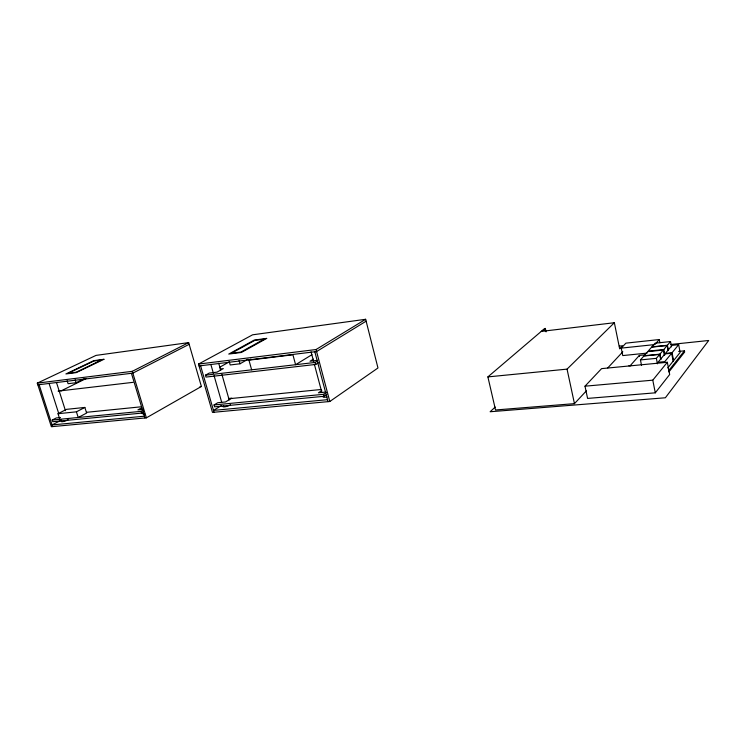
<?xml version="1.0" encoding="UTF-8"?>
<svg xmlns="http://www.w3.org/2000/svg" width="746" height="746" viewBox="0 0 746 746"><rect width="100%" height="100%" fill="white"/><g stroke="black" fill="none" stroke-linecap="round" stroke-linejoin="round"><path stroke-width="1.12" d="M655.296 392.825L669.684 374.492L667.316 362.276L601.574 368.636L584.995 386.186L587.587 398.411L655.296 392.825L652.787 380.171L667.316 362.276M668.901 371.928L684.66 352.009L684.436 350.844L678.655 351.431M668.658 370.715L684.436 350.844M667.707 367.965L680.147 352.429L678.664 344.661L672.09 345.351L665.395 353.399L672.062 352.727L678.664 344.661M671.642 353.24L664.77 361.624L657.991 362.286L664.966 353.912L671.642 353.24L673.172 361.148M641.532 365.353L640.441 359.926L656.359 358.35L659.678 354.415L660.527 358.761M663.362 350.042L647.696 351.655L644.106 355.749L659.893 354.154L663.362 350.042L664.416 355.422M667.194 345.51L651.65 347.132L648.134 351.152L663.8 349.538L667.194 345.51L668.015 349.771M670.533 341.556L655.1 343.197L651.864 346.89L667.4 345.258L670.533 341.556L671.549 346.834M640.441 359.926L643.873 356.01L659.678 354.415M659.893 342.759L659.268 339.542L654.885 344.559L621.241 348.121L622.751 355.581L647.099 353.1M630.23 365.661L639.322 355.422L645.113 354.835M546.063 331.867L545.317 328.454L544.608 328.548L487.884 376.898L495.54 409.983L574.457 403.642L586.356 390.885M607.766 367.927L622.826 351.776M621.241 348.121L625.931 343.141L659.268 339.542M487.884 376.898L567.044 369.13L614.35 322.729L619.665 348.848L622.574 345.771L619.329 346.116M495.213 407.074L490.141 411.745L665.367 397.777L708.7 340.493L670.598 344.493M541.969 331.327L545.317 328.454M329.807 401.488L377.97 367.983L365.652 319.288L252.586 334.814L198.511 364.076L212.479 412.389L329.807 401.488L316.052 349.529L365.652 319.288M228.453 398.504L231.745 398.178L225.497 401.963L217.767 402.728L214.027 404.975L214.559 406.831L324.212 396.275L326.804 394.503M214.027 404.975L323.689 394.298L326.282 392.536M321.778 390.559L318.439 392.806L326.058 392.051M220.033 368.981L223.334 368.589L216.974 372.17L209.244 373.075L205.439 375.201L205.98 377.075L315.763 364.43L318.402 362.77M205.439 375.201L315.232 362.425L316.994 361.325M313.432 359.134L310.028 361.241L317.656 360.346M366.127 321.181L316.593 351.543L199.061 365.95M311.959 354.676L295.593 364.71L292.917 354.788L248.95 360.169L251.644 369.829M221.441 405.572L213.487 410.403L327.513 399.679M146.384 417.835L201.383 386.484L188.663 342.61L96.02 355.394L37.3 383.136L51.371 426.712L146.384 417.835L132.294 371.322L188.663 342.61M248.95 360.169L250.954 359.022M229.246 361.633L230.197 364.962L240.025 363.778L247.98 359.255M60.491 417.536L56.295 417.947L52.239 420.045L52.77 421.714L141.554 413.125L143.512 412.034M219.669 367.246L228.742 362.174M52.239 420.045L141.022 411.354L142.971 410.263M141.684 407.773L137.917 409.862L142.924 409.368M61.312 420.11L52.089 424.931L144.426 416.193M76.418 411.829L84.848 407.437L86.62 413.06L78.218 417.508L76.418 411.829L58.011 413.704L59.811 419.308M58.011 413.704L66.497 409.349L84.848 407.437M189.158 344.316L132.835 373.131L37.85 384.833M67.131 380.693L68.082 383.696L76.101 382.726L84.223 378.735M61.358 390.736L86.368 378.436M37.3 383.136L132.294 371.322M198.511 364.076L316.052 349.529M541.251 331.41L614.35 322.729M58.496 390.923L61.759 390.54M58.095 391.118L133.077 382.334M200.012 386.642L201.383 386.484M86.396 412.324L140.556 406.859M229.115 398.718L320.957 389.505M628.897 365.838L630.92 365.643M584.995 386.186L652.787 380.171M39.1 384.675L52.621 426.591M49.124 383.547L58.859 413.909M56.491 382.53L65.471 410.71M75.15 379.705L76.101 382.726M131.417 373.308L144.966 417.965M141.022 411.354L141.554 413.125M200.59 365.764L214.018 412.249M210.848 364.421L213.393 373.317M214.037 375.546L221.683 402.234M218.718 363.237L220.62 369.904M221.888 374.352L229.171 399.912M239.084 360.421L240.025 363.778M314.821 351.758L328.044 401.646M315.232 362.425L315.763 364.43M323.689 394.298L324.212 396.275M311.054 351.804L313.749 361.941M314.346 364.188L321.824 392.34M544.608 328.548L545.102 330.814M567.044 369.13L574.457 403.642M639.322 355.422L639.555 356.551M656.359 358.35L657.431 363.815M663.8 349.538L664.845 354.91M659.893 354.154L660.956 359.581M672.062 352.727L673.582 360.626M667.4 345.258L668.435 350.583M68.147 419.597A3.637 0.709 -17.4 0 1 63.513 421.509A3.637 0.709 -17.4 0 1 61.722 420.996M144.668 413.75A3.786 0.802 -16.8 0 1 142.878 413.153M230.477 404.584A3.935 0.886 -16 0 1 225.367 406.747A3.935 0.886 -16 0 1 223.623 405.815M327.018 396.9A4.159 1.007 -14.8 0 1 323.54 397.236A4.159 1.007 -14.8 0 1 323.587 396.182M264.112 339.188L240.921 352.047L231.391 353.268L254.731 340.437L264.112 339.188M266.686 338.404L241.406 352.457L228.742 354.07L254.237 340.073L266.686 338.404M101.549 360.001L76.139 372.207L68.371 373.205L93.865 361.036L101.549 360.001M103.946 359.283L76.213 372.618L65.9 373.942L93.744 360.663L103.946 359.283"/></g></svg>
